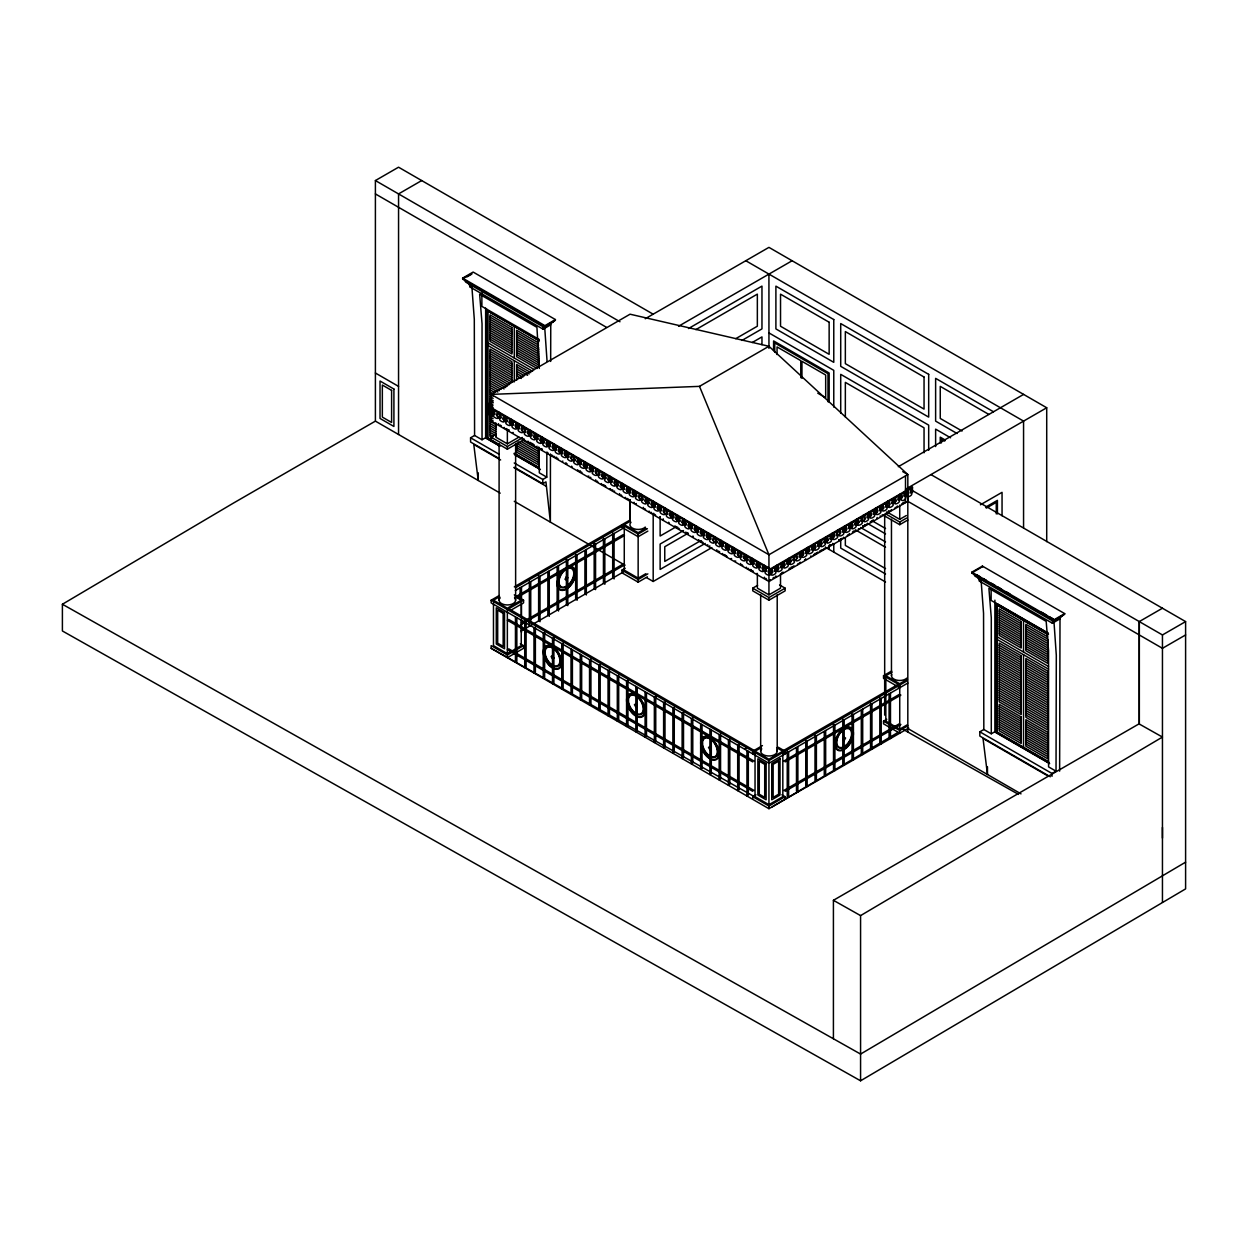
<?xml version="1.0" encoding="UTF-8"?>
<svg xmlns="http://www.w3.org/2000/svg" width="1248" height="1248" viewBox="0 0 1248 1248"><rect width="100%" height="100%" fill="white"/><g stroke="black" fill="none" stroke-linecap="round" stroke-linejoin="round"><path stroke-width="1.5" d="M653.188 314.2L398.549 167.201L375.398 180.554L375.398 421.122L233.454 503.084L62.4 604.25L62.4 630.973L860.574 1080.799L1185.6 888.888L1185.6 621.598L930.946 474.583M478.218 472.758L478.218 480.464L473.788 444.46L500.635 459.966M468.468 282.625L470.2 287.087L471.838 286.151L474.302 319.301L474.583 435.474L482.04 439.764L482.04 323.762L479.653 294.263L536.936 327.335L539.323 368.441M482.04 439.764L485.644 437.689L485.644 308.084M487.609 409.328L487.609 438.235L499.278 444.974M487.609 405.475L487.609 311.048L539.308 340.907M515.455 616.902L515.455 662.345M516.844 661.549L516.844 617.713M630.037 521.524L630.037 500.152L630.053 521.555M746.944 750.547L746.944 795.99M748.332 751.358L748.332 795.194M860.574 1080.799L860.574 915.611L1162.45 737.069L1139.018 723.871L833.414 900.307L833.414 1038.773M987.464 766.787L987.464 774.493L983.034 738.488L1048.476 776.272M977.714 576.654L979.446 581.116L981.084 580.18L983.549 613.33L983.83 729.503L991.286 733.793L991.286 617.791L988.9 588.292L1046.183 621.364L1048.57 650.863L1048.57 766.88L1056.026 771.186L1056.307 655.325L1054.014 622.284M991.286 733.793L994.89 731.718L994.89 600.179M1023.563 527.81L1023.563 421.106L745.758 260.707M1139.284 724.277L1139.284 621.582L1162.434 608.228M1162.45 902.257L1162.45 634.951L907.811 487.937L907.826 732.342M1162.45 838.11L1162.45 827.408M514.223 467.251L542.755 483.725L542.771 479.466L546.78 477.157L546.842 452.057M470.2 287.087L543.13 329.191L543.145 327.974L545.75 326.134M544.768 328.255L547.061 361.296M550.446 453.976L550.368 522.132L545.953 481.868L542.755 483.725M550.664 361.436L550.758 323.575L555.438 319.582L473.148 272.064L462.618 278.132L462.852 279.256L544.705 326.524L555.438 320.284M1052.002 776.334L1052.017 773.495L1056.026 771.186M979.446 581.116L1052.376 623.22L1052.392 622.003L1054.997 620.162M1059.63 771.139L1060.004 617.604L1064.684 613.61L982.394 566.093L971.864 572.161L972.098 573.284L1053.952 620.552L1064.684 614.312M770.219 579.634L769.72 580.694M783.619 572.411L782.761 572.224M789.157 568.277L789.438 569.306L790.078 568.168M791.138 567.122L791.56 568.09M791.56 567.824L792.059 567.029M794.04 565.874L792.886 566.545M811.496 556.234L810.56 556.171M813.883 554.424L813.4 555.485M814.96 553.379L815.24 554.408L815.88 553.27M817.861 552.131L816.707 552.802M819.842 550.976L819.343 552.037M825.38 548.215L825.552 547.264M829.28 546.062L829.514 544.97M831.262 544.908L830.404 544.721M833.321 543.629L832.588 543.457M838.781 539.62L839.062 540.665L839.701 539.526M841.682 538.372L841.183 539.432M843.664 537.233L843.024 538.138M849.202 534.456L849.373 533.504M855.161 531.024L854.225 530.962M859.123 528.731L858.39 528.731M862.602 525.876L862.883 526.687M863.507 525.767L863.023 526.828M864.583 524.722L864.864 525.767L865.504 524.628M867.485 523.474L866.986 524.534M872.945 520.837L873.194 519.761M880.963 516.126L880.027 516.064M882.944 514.987L882.211 514.816M886.423 512.117L886.704 513.162L887.328 512.023M888.404 510.978L888.685 511.789M889.309 510.869L888.826 511.93M891.306 509.73L890.807 510.791M904.784 502.367L903.848 502.32M490.402 403.494L488.857 404.383M489.824 411.232L492.133 407.956L490.402 407.207L491.166 403.837L491.946 404.945L490.916 406.52L492.32 406.676M774.353 567.388L772.808 568.277M780.53 563.815L778.986 564.704M786.692 560.258L785.148 561.148M792.87 556.686L791.326 557.575M789.204 563.285L790.811 561.194L789.781 560.804L790.561 558.808L791.326 561.288C785.429 568.074 798.954 562.255 792.87 560.399L793.634 557.029L794.414 558.137L793.385 559.712L794.992 559.946M799.048 553.129L797.503 554.018M805.21 549.557L803.665 550.446M811.387 546L809.843 546.889M807.721 552.599L809.328 550.493L808.298 550.118L809.078 548.122L809.843 550.586C803.946 557.372 817.471 551.569 811.387 549.697L812.167 546.328L812.932 547.451L811.902 549.011L813.509 549.26M817.565 542.428L816.02 543.332M823.742 538.871L822.198 539.76M829.904 535.298L828.36 536.203M836.082 531.742L834.538 532.631M832.416 538.34L834.023 536.25L832.993 535.86L833.773 533.863L834.538 536.344C828.641 543.114 842.166 537.311 836.082 535.439L836.846 532.069L837.626 533.192L836.597 534.752L838.204 535.002M842.26 528.185L840.715 529.074M848.422 524.612L846.877 525.502M854.599 521.056L853.055 521.945M860.777 517.483L859.232 518.372M857.111 524.082L858.718 521.992L857.688 521.602L858.452 519.605L859.232 522.085C853.32 528.856 866.861 523.052 860.777 521.196L861.541 517.826L862.321 518.934L861.292 520.51L862.898 520.744M866.939 513.926L865.394 514.816M873.116 510.354L871.572 511.243M879.294 506.797L877.75 507.686M885.472 503.225L883.927 504.13M881.806 509.824L883.412 507.733L882.383 507.359L883.147 505.346L883.927 507.827C878.015 514.613 891.556 508.794 885.472 506.938L886.236 503.568L887 504.676L885.971 506.251L887.593 506.485M891.634 499.668L890.089 500.557M897.811 496.096L896.267 497M903.989 492.539L902.444 493.428M905.533 493.99L904.504 495.55L906.485 496.158M910.151 488.982L908.606 489.871M906.485 495.581L908.092 493.475L907.062 493.1L907.842 491.088L908.606 493.568C902.71 500.354 916.235 494.536 910.151 492.679L910.931 489.31L911.695 490.417L910.666 491.993L912.272 492.227M462.852 279.256L463.866 278.678L465.707 282.095L543.878 327.226L545.719 325.931M972.098 573.284L973.112 572.707L974.953 576.124L1053.109 621.254L1054.966 619.96M772.309 806.77L898.108 732.358M770.297 574.564L772.294 571.88L771.264 571.506L772.044 569.494L772.808 571.974C766.912 578.76 780.437 572.941 774.353 571.085L775.117 567.715L775.897 568.823C772.668 573.191 780.92 569.182 777.442 567.934L778.206 565.937L778.986 568.417C773.074 575.188 786.614 569.384 780.53 567.528L781.295 564.158L782.075 565.266C778.846 569.634 787.098 565.609 783.604 564.377L784.384 562.364L785.148 564.845C779.251 571.631 792.776 565.812 786.692 563.956L787.472 560.586L788.237 561.694L787.207 563.269L789.204 563.878M421.699 180.554L398.564 193.908L398.549 434.491M462.618 278.85L471.635 273.64M467.033 276.853L471.791 274.108M462.618 278.132L544.924 325.65L555.438 319.582M543.878 327.226L553.363 321.734M543.145 327.974L550.758 323.575M543.13 329.191L550.758 324.792M492.71 401.388L486.533 404.945L770.5 568.823L912.475 486.86L912.475 492.71M492.71 402.168L486.533 405.725L770.5 569.603L912.475 487.64M645.263 318.739L768.94 247.369L1046.713 407.753L1046.713 541.616M486.736 410.686L488.342 408.002L487.313 407.612M487.5 410.623L488.857 408.096L488.077 405.616M499.122 458.515L470.59 442.042L470.574 437.783L474.583 435.474M678.538 326.258L792.106 260.754M491.15 439.826L491.15 437.159L496.018 434.351M688.506 328.52L761.966 286.104L761.966 328.879L741.936 340.439M695.869 329.628L757.349 294.122L757.349 326.212L735.743 338.676M495.784 422.9L495.784 437.159L507.359 443.836L518.934 437.159M491.15 437.159L507.359 446.503L522.179 437.954M487.672 410.842L487.672 437.814L507.359 449.186L523.567 439.826M752.248 342.514L761.966 336.898L761.966 344.698M902.772 471.65L907.826 474.568L768.94 554.752L491.15 394.384L699.488 386.365L768.94 346.273L907.826 474.568L907.826 501.306L768.94 581.49L491.15 421.106L491.15 394.384L630.053 314.2L768.94 346.273M907.826 683.062L768.94 763.246L491.15 602.878L491.15 600.194L499.262 595.53M514.332 586.825L630.053 520.01M499.637 596.638L493.475 600.194L507.359 608.228L521.243 600.194L515.081 596.638M630.427 521.134L624.265 524.69L638.149 532.709L645.871 528.263M515.502 587.746L623.329 525.486L623.329 528.169L515.315 590.538M516.797 596.092L623.095 534.721M517.14 597.496L624.484 535.517M510.604 610.366L523.567 602.878L523.567 600.194L507.359 609.554L507.359 612.238M621.941 524.69L638.149 534.05L647.4 528.7M647.868 531.102L638.149 536.718L621.941 527.358M676.166 526.781L660.13 536.032L660.13 516.547M521.508 622.768L623.095 564.112M683.498 530.556L660.13 544.05L660.13 569.431L705.214 543.41M520.494 624.967L624.484 564.923M647.4 576.81L638.149 582.161L621.941 572.801L621.941 570.133L625.186 568.261M688.319 533.114L664.763 546.733L664.763 561.413L700.112 541.008M521.29 630.926L623.345 572.005M493.475 602.878L493.475 645.637L507.359 653.656L521.243 645.637L521.243 620.365M624.265 527.358L624.265 570.133L638.149 578.152L645.871 573.69M507.359 654.997L523.567 645.637L523.567 648.32L507.359 657.665L507.359 654.997L491.15 645.637L491.15 648.32L768.955 808.704L908.7 728.036M621.941 570.133L638.149 579.493L647.868 573.877M646.573 577.652L653.188 581.474L711.89 547.576M898.326 466.69L1023.594 394.399M905.502 489.278L1046.713 407.753M795.179 554.58C791.45 565.578 799.048 557.794 795.959 557.248L796.723 555.235L797.503 557.716C791.591 564.502 805.132 558.698 799.048 556.826L799.812 553.457L800.592 554.58C797.363 558.932 805.615 554.923 802.136 553.675L802.901 551.678L803.665 554.159C797.768 560.945 811.294 555.126 805.21 553.27L805.99 549.9L806.754 551.008L805.724 552.583L807.721 553.176M813.712 543.878C809.578 555.407 817.627 546.952 814.476 546.562L815.24 544.549L816.02 547.03C810.124 553.816 823.649 547.997 817.565 546.14L818.329 542.771L819.109 543.878C815.88 548.246 824.132 544.237 820.654 542.989L821.418 540.992L822.198 543.457C816.286 550.243 829.826 544.44 823.742 542.568L824.507 539.198L825.271 540.322C822.058 544.69 830.31 540.665 826.816 539.432L827.596 537.42L828.36 539.9C822.463 546.686 835.988 540.868 829.904 539.011L830.684 535.642L831.449 536.749L830.419 538.325L832.416 538.933M857.111 524.675L855.114 524.066L856.144 522.491L855.364 521.383L854.599 524.753C860.683 526.609 847.158 532.428 853.055 525.642L852.29 523.162L851.51 525.174C855.005 526.406 846.752 530.431 849.966 526.063L849.202 524.956L848.422 528.325C854.506 530.182 840.98 535.985 846.877 529.214L846.113 526.734L845.333 528.731C848.827 529.979 840.575 533.988 843.804 529.62L843.024 528.512L842.26 531.882C848.344 533.738 834.803 539.557 840.715 532.771L839.935 530.291L839.171 532.303C842.322 532.693 834.272 541.148 838.391 529.62M881.806 510.416L879.809 509.808L880.838 508.248L880.058 507.125L879.294 510.494C885.378 512.366 871.853 518.17 877.75 511.384L876.97 508.903L876.205 510.916C879.7 512.148 871.447 516.173 874.661 511.805L873.896 510.697L873.116 514.067C879.2 515.923 865.675 521.742 871.572 514.956L870.808 512.476L870.028 514.472C873.522 515.72 865.27 519.73 868.483 515.377L867.719 514.254L866.939 517.624C873.023 519.496 859.498 525.299 865.394 518.513L864.63 516.032L863.866 518.045C867.001 518.45 858.967 526.89 863.086 515.377M905.72 497C905.814 502.367 897.655 500.869 902.444 497.141L901.664 494.66L900.9 496.657C904.379 497.905 896.126 501.914 899.356 497.546L898.576 496.439L897.811 499.808C903.895 501.665 890.37 507.484 896.267 500.698L895.502 498.217L894.722 500.23C898.217 501.462 889.964 505.487 893.178 501.119L892.414 499.996L891.634 503.365C897.718 505.237 884.192 511.04 890.089 504.254L889.325 501.79L888.545 503.786C891.696 504.192 883.662 512.647 887.78 501.119M905.72 496.61L903.989 496.236L903.989 494.099L905.533 493.21M779.579 584.969L785.148 588.167L785.148 590.85L768.94 600.194L752.731 590.85L752.731 588.167L757.598 585.359M774.384 577.231L773.027 578.011M798.205 563.472L797.519 564.642M804.601 559.79L805.459 560.071L805.709 558.714M820.482 550.618L822.026 549.728M824.008 548.574L823.321 549.744M847.829 534.83L847.142 536M871.65 521.071L870.293 521.851M895.471 507.328L894.769 508.498M901.867 503.63L902.71 503.911L902.959 502.57M775.679 577.247L775.928 575.905M781.498 573.893L781.888 572.473M757.364 573.908L757.364 588.167L768.94 594.859L780.515 588.167L780.515 573.908M888.155 512.663L899.73 519.34L906.344 515.518M752.731 588.167L768.94 597.527L785.148 588.167M885.144 513.599L899.73 522.023L906.672 518.014M883.522 515.33L899.73 524.69L907.826 520.01M980.413 504.8L1002.05 492.336L1002.05 515.736M985.639 507.156L997.417 500.354L997.417 513.895M986.279 508.123L996.263 502.367L996.263 513.911M971.864 572.879L980.881 567.668M744.635 749.221L746.023 748.41M762.45 745.602L752.731 751.218L752.731 753.901L754.12 753.09M899.73 687.742L883.522 678.382L883.522 675.714L891.618 671.034M761.218 747.661L755.04 751.218L768.94 759.236L782.824 751.218L776.646 747.661M892.008 672.142L885.83 675.714L899.73 683.732L907.436 679.271M783.76 750.422L898.342 684.263M491.15 600.194L768.94 760.578L906.672 681.065M783.76 761.108L899.496 694.294M785.148 761.904L900.884 695.089M971.864 572.161L1054.17 619.679L1064.684 613.61M1053.109 621.254L1062.61 615.763M1052.392 622.003L1060.004 617.604M1052.376 623.22L1060.004 618.821M752.731 799.328L752.731 796.661L755.976 794.789M883.522 721.157L899.73 730.501L899.73 733.184L883.522 723.824L883.522 721.157L886.766 719.285M783.76 790.514L899.496 723.684M785.148 791.31L900.884 724.495M755.04 753.901L755.04 796.661L768.94 804.679L782.824 796.661L782.824 753.901M885.83 678.382L885.83 721.157L899.73 729.175L907.436 724.714M752.731 796.661L768.94 806.021L785.148 796.661L785.148 799.328M899.73 730.501L907.826 725.837M1050.332 776.771L979.836 736.07L979.82 731.812L983.83 729.503M1162.45 634.951L1185.6 621.598M1185.6 634.951L1162.45 648.32L907.811 501.306M1185.6 862.165L860.574 1054.076L62.4 604.25M498.436 423.665L498.592 424.616M501.322 425.771L499.98 424.991M507.281 429.203L506.126 428.532M522.257 437.424L522.413 438.376M531.102 442.962L529.948 442.291M532.568 444.35L532.834 443.539M536.39 446.784L537.061 446.222M542.1 448.874L542.272 449.826M565.921 462.634L566.171 463.975L567.029 463.694M595.686 479.825L595.936 480.901M619.507 493.568L619.679 494.52M628.368 499.106L627.198 498.436M629.819 500.495L630.1 499.684M635.778 504.161L636.308 503.521M643.328 507.328L643.5 508.279M663.187 518.794L663.421 520.135M675.995 526.609L674.84 525.954M677.461 527.998L677.742 527.186M686.993 532.537L687.242 533.879L688.1 533.598M692.952 535.969L693.342 537.17M701.282 541.975L701.548 540.946M716.773 549.728L716.945 550.68M719.675 551.834L718.318 551.054M725.618 555.266L724.464 554.596M740.594 563.472L740.75 564.439M753.418 571.303L752.248 570.648M764.416 577.231L764.572 578.183M487.313 407.737L488.857 408.626L488.857 410.764L487.126 411.512L489.824 415.412M490.402 407.956L488.857 407.066M486.736 410.327L488.342 410.077L487.313 406.832M496.564 411.512L495.035 410.623M489.824 415.022L492.133 414.414L490.402 409.516L491.166 409.172L491.946 411.185C488.467 412.308 496.72 416.333 493.49 412.074L494.255 410.966L495.035 414.336C488.935 416.192 502.476 421.996 496.564 415.225L497.344 412.745L498.108 414.742C495.019 415.303 502.616 423.072 498.888 412.074M502.741 415.085L501.197 414.196M499.075 417.44L500.682 417.206L499.652 415.631L500.432 414.523L501.197 417.893C495.113 419.749 508.638 425.568 502.741 418.782L503.521 416.302L504.286 418.314L503.256 418.688L504.863 420.794M508.919 418.642L507.374 417.752M515.096 422.214L513.552 421.325M521.258 425.771L519.714 424.882M527.436 429.343L525.892 428.438M523.77 431.699L525.377 431.465L524.347 429.889L525.127 428.782L525.892 432.151C519.808 434.008 533.333 439.826 527.436 433.04L528.2 430.56L528.98 432.572L527.951 432.947L529.558 435.037M533.614 432.9L532.069 432.011M539.776 436.457L538.231 435.568M545.953 440.029L544.409 439.14M552.131 443.586L550.586 442.697M548.465 445.957L550.072 445.723L549.042 444.148L549.806 443.04L550.586 446.41C544.502 448.266 558.028 454.085 552.131 447.299L552.895 444.818L553.675 446.815L552.646 447.205L554.252 449.296M558.293 447.158L556.764 446.269M564.47 450.715L562.926 449.826M570.648 454.288L569.104 453.398M576.826 457.844L575.281 456.955M573.16 460.216L574.766 459.966L573.737 458.406L574.501 457.283L575.281 460.652C569.197 462.524 582.722 468.328 576.826 461.557L577.59 459.077L578.354 461.074L577.34 461.464L578.947 463.554M582.988 461.417L581.443 460.528M589.165 464.974L587.621 464.084M595.343 468.546L593.798 467.641M601.505 472.103L599.96 471.214M597.839 474.474L599.446 474.224L598.416 472.664L599.196 471.541L599.96 474.911C593.876 476.783 607.417 482.586 601.505 475.8L602.285 473.335L603.049 475.332L602.02 475.706L603.626 477.812M607.682 475.66L606.138 474.77M613.86 479.232L612.316 478.343M620.022 482.789L618.493 481.9M616.356 485.16L617.978 484.926L616.949 483.35L617.713 482.243L618.493 485.612C612.394 487.469 625.934 493.288 620.022 486.502L620.802 484.021L621.566 486.018L620.537 486.408L622.144 488.498M626.2 486.361L624.655 485.472M632.377 489.918L630.833 489.029M638.555 493.49L637.01 492.601M644.717 497.047L643.172 496.158M641.051 499.418L642.658 499.169L641.628 497.609L642.408 496.486L643.172 499.855C637.088 501.727 650.629 507.53 644.717 500.76L645.497 498.28L646.261 500.276L645.232 500.666L646.838 502.757M650.894 500.62L649.35 499.73M657.072 504.176L655.528 503.287M663.234 507.749L661.69 506.844M669.412 511.306L667.867 510.416M665.746 513.677L667.352 513.427L666.323 511.867L667.103 510.744L667.867 514.114C661.783 515.986 675.308 521.789 669.412 515.003L670.192 512.538L670.956 514.535L669.926 514.909L671.533 517.015M675.589 514.862L674.045 513.973M681.751 518.435L680.222 517.546M687.929 521.992L686.384 521.102M694.106 525.564L692.562 524.675M690.44 527.935L692.047 527.686L691.018 526.126L691.782 525.002L692.562 528.372C686.478 530.228 700.003 536.047 694.106 529.261L694.871 526.781L695.651 528.793L694.621 529.168L696.228 531.274M700.284 529.121L698.74 528.232M706.446 532.693L704.902 531.804M712.624 536.25L711.079 535.361M718.801 539.822L717.257 538.933M715.135 542.178L716.742 541.944L715.712 540.368L716.477 539.261L717.257 542.63C711.173 544.487 724.698 550.306 718.801 543.52L719.566 541.039L720.346 543.052L719.316 543.426L720.923 545.532M724.963 543.332L723.419 542.428M731.141 546.889L729.596 546M737.318 550.446L735.774 549.557M743.48 554.018L741.952 553.129M739.814 556.39L741.437 556.14L740.407 554.58L741.172 553.457L741.952 556.826C735.852 558.698 749.393 564.502 743.48 557.716L744.26 555.235L745.025 557.248L743.995 557.622L745.602 559.728M749.658 557.575L748.114 556.686M755.836 561.148L754.291 560.258M762.013 564.704L760.469 563.815M768.175 568.277L766.631 567.388M764.509 570.632L766.116 570.398L765.086 568.823L765.866 567.715L766.631 571.085C760.547 572.941 774.088 578.76 768.175 571.974L768.955 569.494L769.72 571.506L768.69 571.88L770.297 573.986M877.157 517.468L876.767 518.653M853.336 531.211L852.431 532.178M903.146 729.394L1018.54 794.414M491.166 648.32L755.383 797.222M833.414 900.307L860.574 915.611M993.502 411.778L935.626 378.362L935.626 421.122L957.122 433.54M988.868 414.445L940.259 386.381L940.259 418.454L962.052 431.028M768.955 332.92L833.773 370.344L833.773 407.082M950.586 437.783L935.626 429.14L935.626 446.55M945.298 440.076L940.259 437.159L940.259 442.962M944.736 441.09L941.413 439.171L941.413 442.915M817.768 393.182L825.677 397.753L825.677 375.008L801.949 361.312L801.949 378.362M375.398 180.554L619.975 321.75M375.398 193.924L606.559 327.366M976.451 574.626L979.789 576.56M983.128 578.495L986.482 580.414M991.489 583.315L994.828 585.234M998.166 587.168L1001.504 589.103M1006.528 591.989L1009.866 593.923M1041.596 612.238L1046.604 615.139M1049.958 617.074L1053.296 618.992M872.149 520.79L885.534 528.528M867.282 523.333L885.534 533.879M539.183 339.456L481.884 306.384L481.884 292.968M997.433 603.829L1047.961 633.001M1048.429 633.485L991.13 600.413L991.13 588.916M539.245 340.626L487.672 310.846L487.672 405.054M1048.492 634.655L996.918 604.874L996.918 731.843L1048.492 761.623M1046.885 633.968L996.856 605.077L996.856 732.264L1048.554 762.122M860.636 527.514L885.534 541.897M538.606 342.919L516.61 330.221L516.61 356.694L537.03 368.488M1047.852 636.948L1025.856 624.25L1025.856 650.723L1047.852 663.437L1047.852 639.148L1025.856 626.449M489.98 317.054L511.976 329.753M516.61 332.42L538.606 345.119M999.227 611.083L1021.223 623.782M855.395 529.838L885.534 547.248M489.98 319.254L511.976 331.952M516.61 334.636L538.606 347.334L538.606 367.193L516.61 354.494M999.227 613.283L1021.223 625.981M1025.856 628.664L1047.852 641.363M489.98 321.469L511.976 334.168M516.61 336.835L538.606 349.534M999.227 615.498L1021.223 628.196M1025.856 630.864L1047.852 643.562M489.98 323.669L511.976 336.367M516.61 339.05L538.606 351.749M999.227 617.698L1021.223 630.396M1025.856 633.079L1047.852 645.778M489.98 325.884L511.976 338.582M516.61 341.25L538.606 353.948M999.227 619.913L1021.223 632.611M1025.856 635.279L1047.852 647.977M489.98 328.084L511.976 340.782M516.61 343.465L538.606 356.164M999.227 622.112L1021.223 634.811M1025.856 637.494L1047.852 650.192M489.98 330.283L511.976 342.997M516.61 345.665L538.606 358.363M999.227 624.312L1021.223 637.026M1025.856 639.694L1047.852 652.392M489.98 332.498L511.976 345.197M516.61 347.88L538.606 360.578M999.227 626.527L1021.223 639.226M1025.856 641.909L1047.852 654.607M489.98 334.698L511.976 347.412M516.61 350.08L538.606 362.778M999.227 628.727L1021.223 641.441M1025.856 644.108L1047.852 656.807M489.98 336.913L511.976 349.612M516.61 352.279L538.606 364.993M999.227 630.942L1021.223 643.64M1025.856 646.308L1047.852 659.022M489.98 339.113L511.976 351.827M999.227 633.142L1021.223 645.856M1025.856 648.523L1047.852 661.222M885.534 568.62L845.348 545.423L845.348 537.638M487.672 342.654L534.253 369.548M996.918 636.683L1048.492 666.463M885.534 573.971L840.715 548.09L840.715 538.652M487.672 345.337L532.6 371.264M996.918 639.366L1048.492 669.131M530.743 372.606L516.61 364.432L516.61 380.266M489.98 351.328L511.976 364.026M516.61 366.694L529.183 373.963M999.227 645.356L1021.223 658.055M1025.856 660.722L1047.852 673.436M489.98 353.59L511.976 366.288M516.61 368.956L527.608 375.305M825.458 547.31L885.534 581.989M999.227 647.618L1021.223 660.317M1025.856 662.984L1047.852 675.698M489.98 355.852L511.976 368.55M516.61 371.218L524.456 375.757M999.227 649.88L1021.223 662.579M1025.856 665.246L1047.852 677.945M489.98 358.114L511.976 370.812M516.61 373.48L522.896 377.114M999.227 652.142L1021.223 664.841M1025.856 667.508L1047.852 680.207M489.98 360.376L511.976 373.074M516.61 375.742L521.321 378.472M999.227 654.404L1021.223 667.103M1025.856 669.77L1047.852 682.469M489.98 362.638L511.976 375.336M999.227 656.666L1021.223 669.365M1025.856 672.032L1047.852 684.731M489.98 364.884L511.976 377.598M999.227 658.913L1021.223 671.627M1025.856 674.294L1047.852 686.993M489.98 367.146L511.976 379.86M999.227 661.175L1021.223 673.889M1025.856 676.556L1047.852 689.255M489.98 369.408L511.976 382.122L511.976 361.764L489.98 349.066L489.98 407.846L493.116 409.672M999.227 663.437L1021.223 676.151M1025.856 678.818L1047.852 691.517M489.98 371.67L510.401 383.464M999.227 665.699L1021.223 678.413M1025.856 681.08L1047.852 693.779M489.98 373.932L508.841 384.821M999.227 667.961L1021.223 680.659M1025.856 683.342L1047.852 696.041M489.98 376.194L507.265 386.178M999.227 670.223L1021.223 682.921M1025.856 685.604L1047.852 698.303M489.98 378.456L505.69 387.535M999.227 672.485L1021.223 685.183M1025.856 687.866L1047.852 700.565M489.98 380.718L504.114 388.892M999.227 674.747L1021.223 687.445M1025.856 690.128L1047.852 702.827M489.98 382.98L500.978 389.329M999.227 677.009L1021.223 689.707M1025.856 692.39L1047.852 705.089M489.98 385.242L499.403 390.686M999.227 679.271L1021.223 691.969M1025.856 694.652L1047.852 707.351M489.98 387.504L497.827 392.044M999.227 681.533L1021.223 694.231M1025.856 696.899L1047.852 709.613M489.98 389.766L494.692 392.48M999.227 683.795L1021.223 696.493M1025.856 699.161L1047.852 711.875M489.98 392.028L493.116 393.838M999.227 686.057L1021.223 698.755M1025.856 701.423L1047.852 714.137M489.98 394.29L493.116 396.1M999.227 688.319L1021.223 701.017M1025.856 703.685L1047.852 716.399M489.98 396.552L493.116 398.362M999.227 690.581L1021.223 703.279M1025.856 705.947L1047.852 718.645M489.98 398.814L493.116 400.624M999.227 692.843L1021.223 705.541M1025.856 708.209L1047.852 720.907M489.98 401.076L493.116 402.886M999.227 695.105L1021.223 707.803M1025.856 710.471L1047.852 723.169M489.98 403.338L493.116 405.148M999.227 697.367L1021.223 710.065M1025.856 712.733L1047.852 725.431M489.98 405.6L493.116 407.41M999.227 699.629L1021.223 712.327M1025.856 714.995L1047.852 727.693M493.116 412.074L489.98 410.249L489.98 436.738L493.116 438.547M489.98 412.464L493.116 414.274M999.227 706.493L1021.223 719.191M1025.856 721.859L1047.852 734.573M504.863 421.372L506.86 420.763L505.83 419.203L506.594 418.08L507.374 421.45C501.29 423.322 514.816 429.125 508.919 422.354L509.683 419.874L510.463 421.871C506.984 422.994 515.237 427.019 512.008 422.76L512.772 421.652L513.552 425.022C507.468 426.878 520.993 432.697 515.096 425.911L515.861 423.431L516.625 425.443C513.162 426.551 521.414 430.591 518.17 426.332L518.95 425.209L519.714 428.579C513.63 430.451 527.171 436.254 521.258 429.468L522.038 427.003L522.803 429C519.714 429.562 527.311 437.33 523.583 426.332M529.558 435.63L531.554 435.022L530.525 433.462L531.289 432.338L532.069 435.708C525.985 437.58 539.51 443.383 533.614 436.597L534.378 434.132L535.158 436.129C531.679 437.252 539.932 441.277 536.687 437.018L537.467 435.911L538.231 439.28C532.147 441.137 545.688 446.956 539.776 440.17L540.556 437.689L541.32 439.686C537.857 440.809 546.109 444.85 542.864 440.591L543.644 439.468L544.409 442.837C538.325 444.709 551.85 450.512 545.953 443.726L546.733 441.246L547.498 443.258C544.409 443.804 552.006 451.589 548.262 440.591M554.252 449.888L556.249 449.28L555.22 447.72L555.984 446.597L556.764 449.966C550.664 451.823 564.205 457.642 558.293 450.856L559.073 448.375L559.837 450.388C556.374 451.511 564.626 455.536 561.382 451.277L562.162 450.169L562.926 453.539C556.842 455.395 570.367 461.198 564.47 454.428L565.25 451.948L566.015 453.944C562.552 455.068 570.788 459.092 567.559 454.834L568.324 453.726L569.104 457.096C563.02 458.952 576.545 464.771 570.648 457.985L571.412 455.504L572.192 457.517C569.088 458.063 576.701 465.847 572.957 454.834M578.947 464.147L580.928 463.538L579.899 461.963L580.679 460.855L581.443 464.225C575.359 466.081 588.9 471.9 582.988 465.114L583.768 462.634L584.532 464.646C581.069 465.754 589.306 469.794 586.076 465.535L586.856 464.412L587.621 467.782C581.537 469.654 595.062 475.457 589.165 468.671L589.93 466.206L590.71 468.203C587.231 469.326 595.483 473.351 592.254 469.092L593.018 467.984L593.798 471.354C587.714 473.21 601.24 479.029 595.343 472.243L596.107 469.763L596.887 471.775C593.783 472.321 601.396 480.106 597.652 469.092M603.626 478.39L605.623 477.797L604.594 476.221L605.374 475.114L606.138 478.483C600.054 480.34 613.579 486.158 607.682 479.372L608.462 476.892L609.227 478.889C605.748 480.012 614 484.052 610.771 479.794L611.536 478.67L612.316 482.04C606.232 483.912 619.757 489.715 613.86 482.929L614.624 480.449L615.404 482.461C612.3 483.007 619.913 490.792 616.169 479.794M622.144 489.091L624.14 488.483L623.111 486.923L623.891 485.8L624.655 489.169C618.571 491.026 632.096 496.844 626.2 490.058L626.98 487.578L627.744 489.59C624.281 490.714 632.518 494.738 629.288 490.48L630.053 489.372L630.833 492.742C624.749 494.598 638.274 500.401 632.377 493.631L633.142 491.15L633.922 493.147C630.443 494.27 638.695 498.295 635.466 494.036L636.23 492.929L637.01 496.298C630.926 498.155 644.452 503.974 638.555 497.188L639.319 494.707L640.084 496.72C636.995 497.266 644.592 505.05 640.864 494.036M646.838 503.35L648.835 502.741L647.806 501.166L648.586 500.058L649.35 503.428C643.266 505.284 656.791 511.103 650.894 504.317L651.659 501.836L652.439 503.849C648.96 504.956 657.212 508.997 653.983 504.738L654.748 503.615L655.528 506.984C649.444 508.856 662.969 514.66 657.072 507.874L657.836 505.409L658.616 507.406C655.138 508.529 663.39 512.554 660.145 508.295L660.925 507.187L661.69 510.557C655.606 512.413 669.146 518.232 663.234 511.446L664.014 508.966L664.778 510.978C661.69 511.524 669.287 519.308 665.558 508.295M671.533 517.592L673.53 517L672.5 515.424L673.265 514.316L674.045 517.686C667.961 519.542 681.486 525.361 675.589 518.575L676.354 516.095L677.134 518.107C673.655 519.215 681.907 523.255 678.678 518.996L679.442 517.873L680.222 521.243C674.123 523.115 687.664 528.918 681.751 522.132L682.531 519.652L683.296 521.664C679.832 522.787 688.085 526.812 684.84 522.553L685.62 521.446L686.384 524.815C680.3 526.672 693.826 532.49 687.929 525.704L688.709 523.224L689.473 525.221C686.384 525.782 693.982 533.567 690.253 522.553M696.228 531.851L698.225 531.258L697.195 529.682L697.96 528.575L698.74 531.944C692.656 533.801 706.181 539.604 700.284 532.834L701.048 530.353L701.813 532.35C698.35 533.473 706.602 537.498 703.357 533.239L704.137 532.132L704.902 535.501C698.818 537.358 712.358 543.176 706.446 536.39L707.226 533.91L707.99 535.922C704.527 537.03 712.764 541.07 709.535 536.812L710.315 535.688L711.079 539.058C704.995 540.93 718.52 546.733 712.624 539.963L713.388 537.482L714.168 539.479C711.064 540.041 718.676 547.81 714.932 536.812M720.923 546.109L722.904 545.454L721.874 543.878L722.654 542.771L723.419 546.14C717.335 547.997 730.876 553.816 724.963 547.03L725.743 544.549L726.508 546.562C723.044 547.669 731.297 551.71 728.052 547.451L728.832 546.328L729.596 549.697C723.512 551.569 737.038 557.372 731.141 550.586L731.921 548.122L732.685 550.118C729.206 551.242 737.459 555.266 734.23 551.008L734.994 549.9L735.774 553.27C729.69 555.126 743.215 560.945 737.318 554.159L738.083 551.678L738.863 553.675C735.758 554.237 743.371 562.021 739.627 551.008M745.602 560.305L747.599 559.712L746.569 558.137L747.349 557.029L748.114 560.399C742.03 562.255 755.555 568.074 749.658 561.288L750.438 558.808L751.202 560.804C747.739 561.928 755.976 565.952 752.747 561.709L753.511 560.586L754.291 563.956C748.207 565.812 761.732 571.631 755.836 564.845L756.6 562.364L757.38 564.377C753.901 565.5 762.154 569.525 758.924 565.266L759.689 564.158L760.469 567.528C754.385 569.384 767.91 575.188 762.013 568.417L762.778 565.937L763.542 567.934C760.453 568.495 768.05 576.264 764.322 565.266M489.98 414.664L493.116 416.489M999.227 708.692L1021.223 721.406M1025.856 724.074L1047.852 736.772M489.98 416.879L493.116 418.688M999.227 710.908L1021.223 723.606M1025.856 726.274L1047.852 738.988M489.98 419.078L493.116 420.904M513.24 432.479L512.491 432.65M539.042 447.377L539.323 472.852L546.78 477.157M562.864 461.12L562.193 461.432M571.631 466.19L572.255 467.267M610.49 488.623L609.835 488.935M634.312 502.382L633.578 502.554M660.114 517.28L659.381 517.452M707.756 544.783L707.101 545.08M731.578 558.527L730.829 558.698M757.38 573.425L756.631 573.596M999.227 713.107L1021.223 725.821M1025.856 728.489L1047.852 741.187M523.801 438.734L524.488 439.655M547.607 452.494L548.309 453.664M590.834 477.454L589.898 477.344M597.23 481.135L597.932 482.305M604.734 485.472L603.377 484.692M614.656 491.197L613.72 491.088M621.052 494.894L621.878 495.908M644.873 508.638L645.559 509.808M735.743 561.101L734.807 560.992M742.139 564.798L742.825 565.968M504.629 428.454L504.145 427.393M528.59 442.276L527.951 441.137M532.428 444.491L531.929 443.43M534.409 445.645L533.91 444.584M554.252 457.096L553.769 456.035M558.23 459.389L557.731 458.328M582.052 473.148L581.552 472.087M601.895 484.598L601.396 483.553M629.678 500.651L629.195 499.59M651.518 513.256L651.019 512.195M677.321 528.154L676.822 527.093M679.302 529.292L678.818 528.232M699.161 540.758L698.662 539.698M703.123 543.052L702.624 541.991M722.982 554.502L722.483 553.457M746.928 568.339L746.304 567.2M748.784 569.4L748.285 568.355M489.98 421.294L496.267 424.913M522.896 440.294L538.606 449.374M999.227 715.322L1021.223 728.021M1025.856 730.688L1047.852 743.402M489.98 423.493L496.267 427.128M521.321 441.589L538.606 451.573M999.227 717.522L1021.223 730.236M1025.856 732.904L1047.852 745.602M489.98 425.708L496.267 429.328M518.185 441.979L538.606 453.788M999.227 719.737L1021.223 732.436M1025.856 735.103L1047.852 747.817M489.98 427.908L496.267 431.543M538.606 455.988L516.61 443.29L516.61 452.119L538.606 464.818L538.606 447.158M999.227 721.937L1021.223 734.635M1025.856 737.318L1047.852 750.017M489.98 430.123L496.267 433.742M516.61 445.489L538.606 458.203M999.227 724.152L1021.223 736.85M1025.856 739.518L1047.852 752.216M489.98 432.323L496.267 435.958M516.61 447.704L538.606 460.403M999.227 726.352L1021.223 739.05M1025.856 741.733L1047.852 754.432M489.98 434.538L493.116 436.348M516.61 449.904L538.606 462.602M999.227 728.567L1021.223 741.265M1025.856 743.933L1047.852 756.631M375.398 373.012L398.549 386.381M514.285 453.18L539.245 467.594M514.285 453.648L539.308 468.094M485.644 437.689L499.122 445.474M514.285 454.225L539.573 468.827M994.89 731.718L1048.819 762.856M499.98 446.269L486.502 438.485L486.502 308.833M515.128 455.021L540.4 469.591M1049.646 763.62L995.748 732.514L995.748 602.862M883.522 675.714L899.73 685.074L899.73 729.175M470.574 437.783L499.122 454.256M514.223 462.992L542.771 479.466M979.82 731.812L1052.017 773.495M514.067 467.719L545.953 486.127M375.398 421.122L500.183 493.163M514.285 501.306L625.014 565.219M907.811 728.504L1021.02 793.868M514.301 594.859L523.567 600.194M778.19 747.209L785.148 751.218L785.148 753.886L783.76 753.09M508.747 608.759L754.12 750.422M508.747 619.445L754.12 761.108M507.359 620.256L752.731 761.92M520.322 643.765L523.567 645.637M781.903 794.789L785.148 796.661M508.747 648.851L754.12 790.514M507.359 649.646L752.731 791.31M766.646 579.462L765.96 578.386M751.171 569.587L750.906 570.632L750.266 569.494M726.445 555.75L726.944 556.795M709.004 546.094L709.94 546.031M700.643 540.852L701.142 541.648M685.183 532.35L686.119 532.288M669.38 523.302L668.694 522.226M654.997 514.488L655.621 515.393M653.921 513.443L653.64 514.472L653 513.334M649.038 511.056L649.537 512.101M625.217 497.297L625.856 498.202M611.738 489.949L612.674 489.887M605.374 485.831L605.873 486.892M587.917 476.19L588.853 476.128M580.476 471.042L580.195 472.072L579.571 470.933M577.574 469.794L578.214 470.699M556.655 457.283L556.374 458.328L555.75 457.189M551.772 454.896L552.271 455.692M540.275 448.687L541.211 448.625M509.012 429.78L508.747 430.825L508.108 429.686M982.613 567.216L982.394 566.093M699.488 386.365L768.94 554.752L768.94 568.121M1139.299 621.598L1139.299 724.417M1023.532 620.24L1023.532 652.049M1023.532 654.732L1023.532 747.209M928.684 450.31L928.684 425.131L840.715 374.353L840.715 413.088M924.05 452.79L924.05 427.814L845.348 382.372L845.348 416.957M906.298 490.417L906.298 496.267M905.502 475.909L905.502 502.648M900.12 493.99L900.12 499.84M899.73 505.081L899.73 519.34M899.73 522.023L899.73 524.69M897.452 506.002L896.626 507.203M893.958 497.546L893.958 503.396M891.462 519.199L891.462 675.714M890.479 693.077L890.479 738.52M889.091 694.169L889.091 737.724M884.676 515.299L884.676 715.135M881.603 504.676L881.603 510.526M881.213 698.428L881.213 743.87M879.824 697.632L879.824 743.059M875.425 508.248L875.425 514.082M871.962 703.778L871.962 749.206M870.558 702.967L870.558 748.41M869.263 511.805L869.263 517.655M862.696 709.114L862.696 754.556M861.307 710.206L861.307 753.761M856.908 518.934L856.908 524.784M853.429 714.464L853.429 759.907M852.041 713.669L852.041 759.096M850.746 522.491L850.746 528.341M844.568 526.063L844.568 531.913M844.178 719.815L844.178 765.258M842.79 719.004L842.79 764.447M834.912 725.15L834.912 770.593M833.773 544.362L833.773 552.1M833.524 724.355L833.524 769.798M832.229 533.192L832.229 539.042M829.156 402.09L829.156 373.012L773.588 340.922L773.588 350.626M829.156 545.563L829.156 549.432M827.986 401.747L827.986 373.682L774.743 342.95L774.743 352.295M826.051 536.749L826.051 542.599M825.661 730.501L825.661 775.944M824.273 731.593L824.273 775.148M819.874 540.322L819.874 546.172M816.395 735.852L816.395 781.295M815.006 735.041L815.006 780.484M807.534 547.451L807.534 553.285M807.144 741.187L807.144 786.63M805.756 740.392L805.756 785.834M801.356 551.008L801.356 556.858M800.779 377.692L800.779 360.641L777.052 346.944L777.052 354.526M800.186 562.162L799.36 563.347M797.878 746.538L797.878 791.981M796.489 747.63L796.489 791.185M789.017 558.137L789.017 563.987M788.627 751.889L788.627 797.332M787.238 751.078L787.238 796.52M782.839 561.694L782.839 567.544M777.208 594.703L777.208 751.218M776.662 565.266L776.662 571.116M770.5 568.823L770.5 574.673M768.924 274.076L768.955 348.395M768.94 570.04L768.94 594.859M768.94 597.527L768.94 600.194M768.94 760.578L768.94 804.679M768.94 806.021L768.94 808.688M760.672 594.703L760.672 751.218M758.144 561.709L758.144 567.544M751.982 558.137L751.982 563.987M745.805 554.58L745.805 560.414M739.081 744.401L739.081 789.844M737.693 745.212L737.693 790.655M733.45 547.451L733.45 553.301M729.815 739.066L729.815 784.508M728.426 739.861L728.426 785.304M727.288 543.878L727.288 549.728M721.11 540.322L721.11 546.218M720.564 733.715L720.564 779.158M719.16 734.51L719.16 779.953M711.298 730.267L711.298 773.807M709.909 729.175L709.909 774.618M708.77 533.239L708.77 539.089M702.593 529.682L702.593 535.532M702.031 724.916L702.031 768.456M700.643 723.824L700.643 769.267M696.415 526.126L696.415 531.96M692.78 717.678L692.78 763.121M691.392 718.474L691.392 763.916M684.076 518.996L684.076 524.831M683.514 712.327L683.514 757.77M682.126 713.138L682.126 758.581M677.898 515.424L677.898 521.274M674.263 706.992L674.263 752.419M672.875 707.788L672.875 753.23M671.72 511.867L671.72 517.717M664.997 701.641L664.997 747.084M663.608 702.437L663.608 747.88M659.381 504.738L659.381 510.588M655.746 696.29L655.746 741.733M654.358 697.102L654.358 742.529M653.203 501.166L653.203 507.016M653.188 513.568L653.188 581.474M647.041 497.609L647.041 503.459M646.48 692.843L646.48 736.382M645.091 691.751L645.091 737.194M638.149 534.05L638.149 578.152M638.149 579.493L638.149 582.161M637.229 687.492L637.229 731.047M635.84 686.4L635.84 731.843M634.686 490.48L634.686 496.33M628.524 486.923L628.524 492.757M627.962 680.254L627.962 725.696M626.574 681.065L626.574 726.492M622.346 483.35L622.346 489.2M618.696 674.903L618.696 720.346M617.308 675.714L617.308 721.157M614.078 533.504L614.078 578.947M612.69 532.709L612.69 578.152M609.991 476.221L609.991 482.071M609.445 669.568L609.445 715.01M608.057 670.363L608.057 715.806M604.828 538.855L604.828 584.298M603.829 472.664L603.829 478.514M603.439 538.06L603.439 583.487M600.179 664.217L600.179 709.66M598.79 665.028L598.79 710.455M595.561 544.206L595.561 589.633M594.173 543.395L594.173 588.838M591.474 465.535L591.474 471.385M590.928 658.866L590.928 704.309M589.54 659.677L589.54 705.12M586.31 549.541L586.31 594.984M585.312 461.963L585.312 467.813M584.922 550.633L584.922 594.188M581.662 655.418L581.662 698.974M580.273 654.326L580.273 699.769M579.134 458.406L579.134 464.256M577.044 554.892L577.044 600.335M575.656 554.096L575.656 599.524M572.411 650.068L572.411 693.623M571.022 648.976L571.022 694.418M567.778 560.243L567.778 605.67M566.795 451.277L566.795 457.127M566.389 559.432L566.389 604.874M563.144 642.829L563.144 688.272M561.756 643.64L561.756 689.083M560.617 447.72L560.617 453.554M558.527 565.578L558.527 611.021M557.138 566.67L557.138 610.225M554.44 444.148L554.44 449.998M553.894 637.494L553.894 682.937M552.505 638.29L552.505 683.732M549.26 570.929L549.26 616.372M547.872 571.724L547.872 615.56M544.627 632.143L544.627 677.586M543.239 632.939L543.239 678.382M542.1 437.018L542.1 442.868M540.01 576.28L540.01 621.722M538.621 575.468L538.621 620.911M535.922 433.462L535.922 439.312M535.376 626.792L535.376 672.235M533.972 627.604L533.972 673.046M530.743 581.615L530.743 621.379M529.745 429.889L529.745 435.739M529.355 580.819L529.355 626.262M526.11 621.457L526.11 666.884M524.722 622.253L524.722 667.696M521.492 586.966L521.492 600.226M521.492 604.001L521.492 632.408M521.243 602.878L521.243 616.481M520.104 588.058L520.104 599.414M517.405 422.76L517.405 428.61M515.627 443.695L515.627 600.194M514.285 326.212L514.285 358.02M514.285 360.703L514.285 381.888M511.228 419.203L511.228 425.053M507.359 429.577L507.359 443.836M507.359 446.503L507.359 449.186M507.359 612.83L507.359 653.656M505.066 415.631L505.066 421.481M499.091 443.695L499.091 600.194M492.71 408.517L492.71 414.352M906.89 678.101A8.268 4.774 0 0 1 896.563 680.129A8.268 4.774 0 0 1 891.743 674.482M776.927 749.986A8.268 4.774 0 0 1 767.863 755.96A8.268 4.774 0 0 1 761.779 748.831M514.519 597.808A8.268 4.774 0 0 1 507.359 604.968A8.268 4.774 0 0 1 500.198 597.808M645.31 527.077A8.268 4.774 0 0 1 634.015 528.824A8.268 4.774 0 0 1 630.989 522.304M566.389 576.872L565.001 579.275L566.389 580.086L567.778 577.684L566.389 576.872M844.178 737.256L842.79 739.658L844.178 740.454L845.567 738.052L844.178 737.256M552.505 655.73L551.117 656.542L552.505 658.944L553.894 658.133L552.505 655.73M635.84 703.841L634.436 704.652L635.84 707.054L637.229 706.243L635.84 703.841M709.909 746.616L708.521 747.412L709.909 749.814L711.298 749.018L709.909 746.616M566.389 567.793L564.002 569.54A13.088 7.566 -60 0 0 558.808 588.994A13.088 7.566 -60 0 0 573.986 580.226A13.088 7.566 -60 0 0 568.792 566.764L566.389 567.793M844.178 728.161L841.776 729.908A13.088 7.566 -60 0 0 836.597 749.362A13.088 7.566 -60 0 0 851.76 740.61A13.088 7.566 -60 0 0 846.565 727.147L844.178 728.161M780.016 758.753L771.748 763.542L771.748 799.812L780.016 795.038L780.016 758.753M778.627 761.171L773.136 764.338L773.136 797.41L778.627 794.243L778.627 761.171M552.505 646.651L550.103 645.622A13.088 7.566 60 0 0 544.908 659.084A13.088 7.566 60 0 0 560.087 667.852A13.088 7.566 60 0 0 554.892 648.398L552.505 646.651M635.84 694.762L633.438 693.732A13.088 7.566 60 0 0 628.243 707.195A13.088 7.566 60 0 0 643.422 715.962A13.088 7.566 60 0 0 638.227 696.509L635.84 694.762M709.909 737.521L707.507 736.507A13.088 7.566 60 0 0 702.328 749.97A13.088 7.566 60 0 0 717.491 758.722A13.088 7.566 60 0 0 712.312 739.268L709.909 737.521M833.773 319.55L775.897 286.151L775.897 328.91L833.773 362.326L833.773 319.55M928.684 374.353L840.715 323.56L840.715 366.335L928.684 417.113L928.684 374.353M829.14 322.234L780.53 294.169L780.53 326.243L829.14 354.307L829.14 322.234M924.05 377.021L845.348 331.578L845.348 363.652L924.05 409.094L924.05 377.021M511.976 327.538L489.98 314.839L489.98 341.328L511.976 354.026L511.976 327.538M1021.223 621.566L999.227 608.868L999.227 635.357L1021.223 648.055L1021.223 621.566M1021.223 655.793L999.227 643.094L999.227 701.875L1021.223 714.589L1021.223 655.793M1047.852 671.174L1025.856 658.46L1025.856 717.257L1047.852 729.955L1047.852 671.174M1021.223 716.992L999.227 704.278L999.227 730.766L1021.223 743.465L1021.223 716.992M1047.852 732.358L1025.856 719.659L1025.856 746.148L1047.852 758.846L1047.852 732.358M393.916 389.048L380.032 381.03L380.032 418.454L393.916 426.473L393.916 389.048M391.607 390.39L382.34 385.039L382.34 417.113L391.607 422.464L391.607 390.39M504.535 612.518L496.283 607.76L496.283 644.015L504.535 648.773L504.535 612.518M766.116 763.542L757.864 758.784L757.864 795.038L766.116 799.796L766.116 763.542M503.147 613.33L497.687 610.178L497.687 643.204L503.147 646.355L503.147 613.33M764.712 764.353L759.268 761.202L759.268 794.227L764.712 797.378L764.712 764.353M846.097 745.212A10.483 6.053 -60 0 0 849.42 728.988A10.483 6.053 -60 0 0 837.018 739.97A10.483 6.053 -60 0 0 846.097 745.212M846.456 747.349A12.433 7.176 -60 0 0 850.403 728.083A12.433 7.176 -60 0 0 835.676 741.125A12.433 7.176 -60 0 0 846.456 747.349M846.206 745.649A11.123 6.427 -60 0 0 849.748 728.411A11.123 6.427 -60 0 0 836.581 740.095A11.123 6.427 -60 0 0 846.206 745.649M628.43 700.378A10.483 6.053 60 0 0 639.538 714.199A10.483 6.053 60 0 0 639.538 699.379A10.483 6.053 60 0 0 628.43 700.378M627.042 700.378A12.433 7.176 60 0 0 640.224 716.789A12.433 7.176 60 0 0 640.224 699.192A12.433 7.176 60 0 0 627.042 700.378M627.962 700.097A11.123 6.427 60 0 0 639.772 714.792A11.123 6.427 60 0 0 639.772 699.052A11.123 6.427 60 0 0 627.962 700.097M702.499 743.137A10.483 6.053 60 0 0 713.606 756.959A10.483 6.053 60 0 0 713.606 742.139A10.483 6.053 60 0 0 702.499 743.137M701.111 743.137A12.433 7.176 60 0 0 714.308 759.548A12.433 7.176 60 0 0 714.308 741.952A12.433 7.176 60 0 0 701.111 743.137M702.031 742.872A11.123 6.427 60 0 0 713.84 757.552A11.123 6.427 60 0 0 713.84 741.811A11.123 6.427 60 0 0 702.031 742.872M545.095 652.252A10.483 6.053 60 0 0 556.202 666.073A10.483 6.053 60 0 0 556.202 651.269A10.483 6.053 60 0 0 545.095 652.252M543.707 652.252A12.433 7.176 60 0 0 556.904 668.678A12.433 7.176 60 0 0 556.904 651.082A12.433 7.176 60 0 0 543.707 652.252M544.627 651.986A11.123 6.427 60 0 0 556.436 666.682A11.123 6.427 60 0 0 556.436 650.941A11.123 6.427 60 0 0 544.627 651.986M568.308 584.828A10.483 6.053 -60 0 0 571.631 568.604A10.483 6.053 -60 0 0 559.244 579.602A10.483 6.053 -60 0 0 568.308 584.828M568.667 586.981A12.433 7.176 -60 0 0 572.614 567.7A12.433 7.176 -60 0 0 557.903 580.757A12.433 7.176 -60 0 0 568.667 586.981M568.433 585.281A11.123 6.427 -60 0 0 571.958 568.043A11.123 6.427 -60 0 0 558.792 579.712A11.123 6.427 -60 0 0 568.433 585.281"/></g></svg>
